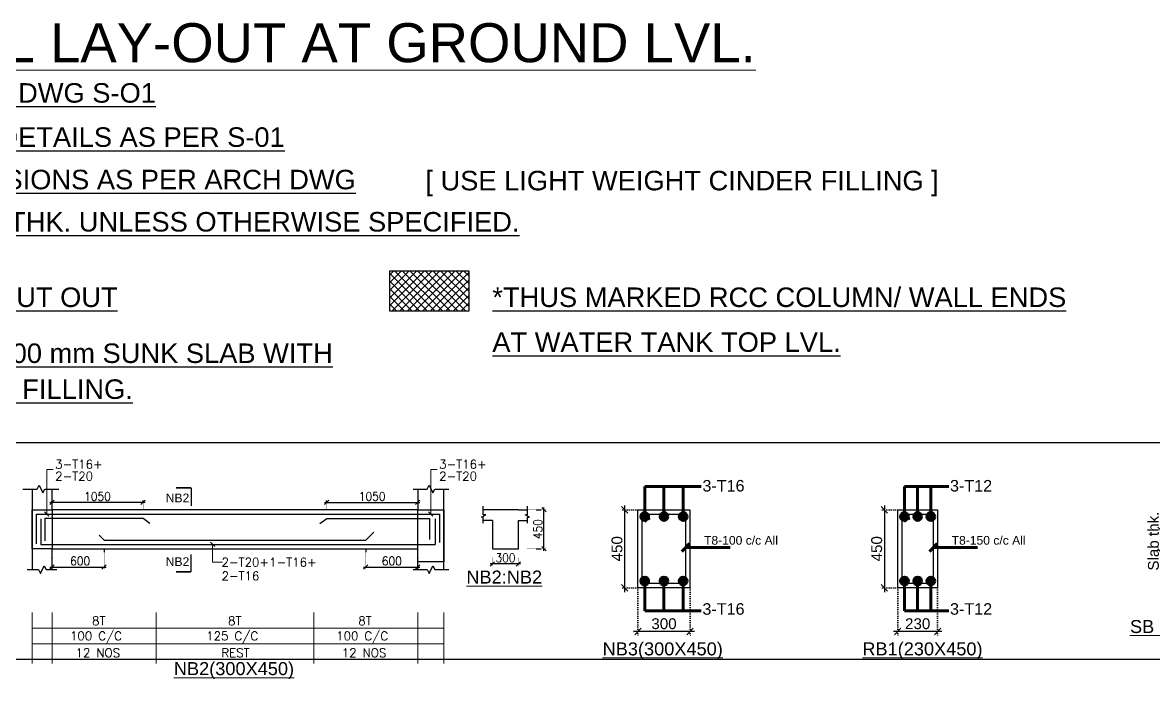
# Model space of a CAD drawing. Header units: millimetres. Extents: x 149548 to 2403857, y -1677380 to -1015873.
# Drawn here: x 2355122 to 2368161, y -1632869 to -1625190 of the extents above; entities that cross this region are included whole.
import ezdxf
from ezdxf.enums import TextEntityAlignment as Align

# ---------------------------------------------------------------- set-up
doc = ezdxf.new("R2010")
doc.units = ezdxf.units.MM
doc.header["$MEASUREMENT"] = 0
doc.header["$PDMODE"] = 98
doc.linetypes.add('DOT', pattern=[0.25, 0, -0.25])
for name, color, linetype in [('DIM', 191, 'Continuous'), ('R', 1, 'Continuous'), ('S- LAY OUT SEC. MARK.', 1, 'Continuous'), ('S- Text', 7, 'Continuous'), ('S-LEDDER', 191, 'Continuous'), ('S-TEXT', 7, 'Continuous'), ('STEEL', 1, 'Continuous'), ('STR.COLUMN', 1, 'Continuous')]:
    doc.layers.add(name, color=color, linetype=linetype)
for name, color, linetype, lineweight in [('LEADER', 191, 'Continuous', 15), ('m-col', 1, 'Continuous', 20), ('s beam steel text', 7, 'Continuous', 18), ('S LS STEEL TEXT', 7, 'Continuous', 15), ('S- STTRUPS', 2, 'Continuous', 15), ('S-BEAM', 150, 'Continuous', 25), ('S-L.S. NO', 1, 'Continuous', 20)]:
    doc.layers.add(name, color=color, linetype=linetype, lineweight=lineweight)
doc.styles.add('areal', font='arial.ttf')
doc.styles.add('arial', font='arial.ttf')
doc.styles.add('COMPLEX', font='arial.ttf')
doc.styles.add('DEEPAK', font='arial.ttf')
doc.styles.add('kalpesh', font='', dxfattribs={"width": 0.75})
doc.styles.add('ROMANS', font='romans.shx')
doc.styles.add('RS', font='romans.shx', dxfattribs={"width": 0.9})
doc.styles.get('kalpesh').set_extended_font_data('Arial Unicode MS')
doc.dimstyles.new('KALPESH PATEL', dxfattribs={"dimtxt": 75, "dimasz": 75, "dimexe": 50, "dimexo": 50, "dimgap": 3, "dimtad": 1, "dimdec": 0, "dimrnd": 0.5, "dimzin": 7, "dimdsep": 46, "dimtxsty": 'kalpesh', "dimblk": 'OBLIQUE', "dimcen": 0, "dimdle": 25, "dimclrd": 8, "dimclre": 8, "dimclrt": 7, "dimadec": 0, "dimazin": 0, "dimtfac": 1, "dimtdec": 0, "dimtofl": 0, "dimtmove": 1, "dimatfit": 0, "dimldrblk": 'OBLIQUE', "dimfxl": 1, "dimtolj": 1, "dimtzin": 0, "dimlwd": -1, "dimlwe": 25, "dimarcsym": 0})
doc.dimstyles.new('KRUNAL-MM', dxfattribs={"dimtxt": 50, "dimasz": 35, "dimexe": 25, "dimexo": 0, "dimgap": 15, "dimtad": 1, "dimdec": 0, "dimzin": 0, "dimdsep": 46, "dimtxsty": 'RS', "dimblk": 'OBLIQUE', "dimcen": 0, "dimdle": 25, "dimclrd": 256, "dimclre": 256, "dimclrt": 7, "dimadec": 0, "dimazin": 0, "dimtfac": 1, "dimtdec": 0, "dimtix": 1, "dimtmove": 0, "dimatfit": 2, "dimfxl": 1, "dimtolj": 1, "dimtzin": 0, "dimlwd": -1, "dimlwe": -1, "dimarcsym": 0})
doc.dimstyles.new('pag', dxfattribs={"dimtxt": 180, "dimasz": 150, "dimexe": 100, "dimexo": 0, "dimgap": 50, "dimtad": 1, "dimdec": 0, "dimzin": 0, "dimdsep": 46, "dimtxsty": 'ROMANS', "dimblk": 'OBLIQUE', "dimcen": 0, "dimdle": 100, "dimclrd": 256, "dimclre": 256, "dimclrt": 256, "dimadec": 0, "dimazin": 0, "dimtfac": 1, "dimtdec": 0, "dimtmove": 2, "dimatfit": 3, "dimfxl": 1, "dimtolj": 1, "dimtzin": 0, "dimlwd": -1, "dimlwe": -1, "dimarcsym": 0})

# ---------------------------------------------------------------- blocks, each defined once
blk = doc.blocks.new('_Oblique')
at = {"color": 0, "linetype": 'ByBlock', "lineweight": -2}
blk.add_line((-0.5, -0.5), (0.5, 0.5), dxfattribs=at)
blk = doc.blocks.new('*D16')
at = {"layer": 'Defpoints', "color": 0, "transparency": 16777216}
for p in [(2362218, -1630809), (2362064, -1631709), (2362218, -1631709)]:
    blk.add_point(p, dxfattribs=at)
at = {"layer": 'DIM', "ltscale": 100, "transparency": 16777216}
blk.add_line((2362064, -1630759), (2362064, -1631759), dxfattribs=at)
at = {"layer": 'DIM', "linetype": 'DOT', "ltscale": 100, "transparency": 16777216}
for p, q in [((2362218, -1630809), (2362014, -1630809)), ((2362218, -1631709), (2362014, -1631709))]:
    blk.add_line(p, q, dxfattribs=at)
at = {"layer": 'DIM', "linetype": 'ByBlock', "transparency": 16777216, "xscale": 75, "yscale": 75, "zscale": 75}
for p, rotation in [((2362064, -1630809), 90), ((2362064, -1631709), 270)]:
    blk.add_blockref('_Oblique', p, dxfattribs=dict(at, rotation=rotation))
at = {"layer": 'DIM', "color": 7, "transparency": 16777216, "insert": (2361976, -1631259), "char_height": 125, "attachment_point": 5, "rotation": 90, "style": 'DEEPAK'}
blk.add_mtext('\\A1;450', dxfattribs=at)
blk = doc.blocks.new('*D17')
at = {"layer": 'Defpoints', "color": 0, "transparency": 16777216}
for p in [(2362218, -1631709), (2362818, -1631709), (2362218, -1632213)]:
    blk.add_point(p, dxfattribs=at)
at = {"layer": 'DIM', "linetype": 'DOT', "ltscale": 100, "transparency": 16777216}
for p, q in [((2362218, -1631709), (2362218, -1632263)), ((2362818, -1631709), (2362818, -1632263))]:
    blk.add_line(p, q, dxfattribs=at)
at = {"layer": 'DIM', "ltscale": 100, "transparency": 16777216}
blk.add_line((2362868, -1632213), (2362168, -1632213), dxfattribs=at)
at = {"layer": 'DIM', "linetype": 'ByBlock', "transparency": 16777216, "xscale": 75, "yscale": 75, "zscale": 75, "rotation": 180}
blk.add_blockref('_Oblique', (2362218, -1632213), dxfattribs=at)
at = {"layer": 'DIM', "linetype": 'ByBlock', "transparency": 16777216, "xscale": 75, "yscale": 75, "zscale": 75}
blk.add_blockref('_Oblique', (2362818, -1632213), dxfattribs=at)
at = {"layer": 'DIM', "color": 7, "transparency": 16777216, "insert": (2362518, -1632124), "char_height": 125, "attachment_point": 5, "style": 'DEEPAK'}
blk.add_mtext('\\A1;300', dxfattribs=at)
blk = doc.blocks.new('*D29')
at = {"layer": 'Defpoints', "color": 0, "transparency": 16777216}
for p in [(2365213, -1630809), (2365059, -1631709), (2365213, -1631709)]:
    blk.add_point(p, dxfattribs=at)
at = {"layer": 'DIM', "ltscale": 100, "transparency": 16777216}
blk.add_line((2365059, -1630759), (2365059, -1631759), dxfattribs=at)
at = {"layer": 'DIM', "linetype": 'DOT', "ltscale": 100, "transparency": 16777216}
for p, q in [((2365213, -1630809), (2365009, -1630809)), ((2365213, -1631709), (2365009, -1631709))]:
    blk.add_line(p, q, dxfattribs=at)
at = {"layer": 'DIM', "linetype": 'ByBlock', "transparency": 16777216, "xscale": 75, "yscale": 75, "zscale": 75}
for p, rotation in [((2365059, -1630809), 90), ((2365059, -1631709), 270)]:
    blk.add_blockref('_Oblique', p, dxfattribs=dict(at, rotation=rotation))
at = {"layer": 'DIM', "color": 7, "transparency": 16777216, "insert": (2364971, -1631259), "char_height": 125, "attachment_point": 5, "rotation": 90, "style": 'DEEPAK'}
blk.add_mtext('\\A1;450', dxfattribs=at)
blk = doc.blocks.new('*D30')
at = {"layer": 'Defpoints', "color": 0, "transparency": 16777216}
for p in [(2365213, -1631709), (2365673, -1631709), (2365213, -1632213)]:
    blk.add_point(p, dxfattribs=at)
at = {"layer": 'DIM', "linetype": 'DOT', "ltscale": 100, "transparency": 16777216}
for p, q in [((2365213, -1631709), (2365213, -1632263)), ((2365673, -1631709), (2365673, -1632263))]:
    blk.add_line(p, q, dxfattribs=at)
at = {"layer": 'DIM', "ltscale": 100, "transparency": 16777216}
blk.add_line((2365723, -1632213), (2365163, -1632213), dxfattribs=at)
at = {"layer": 'DIM', "linetype": 'ByBlock', "transparency": 16777216, "xscale": 75, "yscale": 75, "zscale": 75, "rotation": 180}
blk.add_blockref('_Oblique', (2365213, -1632213), dxfattribs=at)
at = {"layer": 'DIM', "linetype": 'ByBlock', "transparency": 16777216, "xscale": 75, "yscale": 75, "zscale": 75}
blk.add_blockref('_Oblique', (2365673, -1632213), dxfattribs=at)
at = {"layer": 'DIM', "color": 7, "transparency": 16777216, "insert": (2365443, -1632124), "char_height": 125, "attachment_point": 5, "style": 'DEEPAK'}
blk.add_mtext('\\A1;230', dxfattribs=at)
blk = doc.blocks.new('*D33')
at = {"layer": 'Defpoints', "color": 0, "transparency": 16777216}
for p in [(2368405, -1631046), (2368251, -1631296), (2368405, -1631296)]:
    blk.add_point(p, dxfattribs=at)
at = {"layer": 'DIM', "ltscale": 100, "transparency": 16777216}
for p, q in [((2368251, -1631046), (2368251, -1630971)), ((2368251, -1630996), (2368251, -1631346)), ((2368251, -1631296), (2368251, -1631371))]:
    blk.add_line(p, q, dxfattribs=at)
at = {"layer": 'DIM', "linetype": 'DOT', "ltscale": 100, "transparency": 16777216}
for p, q in [((2368405, -1631046), (2368201, -1631046)), ((2368405, -1631296), (2368201, -1631296))]:
    blk.add_line(p, q, dxfattribs=at)
at = {"layer": 'DIM', "linetype": 'ByBlock', "transparency": 16777216, "xscale": 75, "yscale": 75, "zscale": 75}
for p, rotation in [((2368251, -1631046), 270), ((2368251, -1631296), 90)]:
    blk.add_blockref('_Oblique', p, dxfattribs=dict(at, rotation=rotation))
at = {"layer": 'DIM', "color": 7, "transparency": 16777216, "insert": (2368162, -1631171), "char_height": 125, "attachment_point": 5, "rotation": 90, "style": 'DEEPAK'}
blk.add_mtext('\\A1;\\A1;Slab thk.', dxfattribs=at)
blk = doc.blocks.new('*D330')
at = {"layer": 'Defpoints', "color": 0, "transparency": 16777216}
for p in [(2360539, -1631259), (2360839, -1631259), (2360539, -1631433)]:
    blk.add_point(p, dxfattribs=at)
at = {"layer": 'DIM', "color": 191, "linetype": 'DOT', "ltscale": 4, "transparency": 16777216}
for p, q in [((2360539, -1631359), (2360539, -1631458)), ((2360839, -1631359), (2360839, -1631458))]:
    blk.add_line(p, q, dxfattribs=at)
at = {"layer": 'DIM', "ltscale": 4, "transparency": 16777216}
blk.add_line((2360864, -1631433), (2360514, -1631433), dxfattribs=at)
at = {"layer": 'DIM', "linetype": 'ByBlock', "transparency": 16777216, "xscale": 50, "yscale": 50, "zscale": 50, "rotation": 180}
blk.add_blockref('_Oblique', (2360539, -1631433), dxfattribs=at)
at = {"layer": 'DIM', "linetype": 'ByBlock', "transparency": 16777216, "xscale": 50, "yscale": 50, "zscale": 50}
blk.add_blockref('_Oblique', (2360839, -1631433), dxfattribs=at)
at = {"layer": 'DIM', "color": 7, "transparency": 16777216, "insert": (2360689, -1631363), "char_height": 100, "attachment_point": 5, "style": 'RS'}
blk.add_mtext('\\A1;300', dxfattribs=at)
blk = doc.blocks.new('*D331')
at = {"layer": 'Defpoints', "color": 0, "transparency": 16777216}
for p in [(2360839, -1630809), (2361133, -1630809), (2360839, -1631259)]:
    blk.add_point(p, dxfattribs=at)
at = {"layer": 'DIM', "color": 191, "linetype": 'DOT', "ltscale": 4, "transparency": 16777216}
for p, q in [((2360939, -1630809), (2361158, -1630809)), ((2360939, -1631259), (2361158, -1631259))]:
    blk.add_line(p, q, dxfattribs=at)
at = {"layer": 'DIM', "ltscale": 4, "transparency": 16777216}
blk.add_line((2361133, -1631284), (2361133, -1630784), dxfattribs=at)
at = {"layer": 'DIM', "linetype": 'ByBlock', "transparency": 16777216, "xscale": 50, "yscale": 50, "zscale": 50}
for p, rotation in [((2361133, -1630809), 90), ((2361133, -1631259), 270)]:
    blk.add_blockref('_Oblique', p, dxfattribs=dict(at, rotation=rotation))
at = {"layer": 'DIM', "color": 7, "transparency": 16777216, "insert": (2361063, -1631034), "char_height": 100, "attachment_point": 5, "rotation": 90, "style": 'RS'}
blk.add_mtext('\\A1;450', dxfattribs=at)
blk = doc.blocks.new('*D332')
at = {"layer": 'Defpoints', "color": 0, "transparency": 16777216}
for p in [(2359078, -1631160), (2359678, -1631260), (2359678, -1631470)]:
    blk.add_point(p, dxfattribs=at)
at = {"layer": 'DIM', "color": 191, "linetype": 'DOT', "ltscale": 4, "transparency": 16777216}
for p, q in [((2359078, -1631260), (2359078, -1631495)), ((2359678, -1631360), (2359678, -1631495))]:
    blk.add_line(p, q, dxfattribs=at)
at = {"layer": 'DIM', "ltscale": 4, "transparency": 16777216}
blk.add_line((2359053, -1631470), (2359703, -1631470), dxfattribs=at)
at = {"layer": 'DIM', "linetype": 'ByBlock', "transparency": 16777216, "xscale": 50, "yscale": 50, "zscale": 50, "rotation": 180}
blk.add_blockref('_Oblique', (2359078, -1631470), dxfattribs=at)
at = {"layer": 'DIM', "linetype": 'ByBlock', "transparency": 16777216, "xscale": 50, "yscale": 50, "zscale": 50}
blk.add_blockref('_Oblique', (2359678, -1631470), dxfattribs=at)
at = {"layer": 'DIM', "color": 7, "transparency": 16777216, "insert": (2359378, -1631400), "char_height": 100, "attachment_point": 5, "style": 'RS'}
blk.add_mtext('\\A1;600', dxfattribs=at)
blk = doc.blocks.new('*D333')
at = {"layer": 'Defpoints', "color": 0, "transparency": 16777216}
for p in [(2355461, -1631260), (2356061, -1631160), (2356061, -1631470)]:
    blk.add_point(p, dxfattribs=at)
at = {"layer": 'DIM', "color": 191, "linetype": 'DOT', "ltscale": 4, "transparency": 16777216}
for p, q in [((2356061, -1631260), (2356061, -1631495)), ((2355461, -1631360), (2355461, -1631495))]:
    blk.add_line(p, q, dxfattribs=at)
at = {"layer": 'DIM', "ltscale": 4, "transparency": 16777216}
blk.add_line((2355436, -1631470), (2356086, -1631470), dxfattribs=at)
at = {"layer": 'DIM', "linetype": 'ByBlock', "transparency": 16777216, "xscale": 50, "yscale": 50, "zscale": 50, "rotation": 180}
blk.add_blockref('_Oblique', (2355461, -1631470), dxfattribs=at)
at = {"layer": 'DIM', "linetype": 'ByBlock', "transparency": 16777216, "xscale": 50, "yscale": 50, "zscale": 50}
blk.add_blockref('_Oblique', (2356061, -1631470), dxfattribs=at)
at = {"layer": 'DIM', "color": 7, "transparency": 16777216, "insert": (2355786, -1631400), "char_height": 100, "attachment_point": 5, "style": 'RS'}
blk.add_mtext('\\A1;600', dxfattribs=at)
blk = doc.blocks.new('*D334')
at = {"layer": 'Defpoints', "color": 0, "transparency": 16777216}
for p in [(2355461, -1630725), (2355461, -1630809), (2356511, -1630911)]:
    blk.add_point(p, dxfattribs=at)
at = {"layer": 'DIM', "ltscale": 4, "transparency": 16777216}
blk.add_line((2356536, -1630725), (2355436, -1630725), dxfattribs=at)
at = {"layer": 'DIM', "color": 191, "linetype": 'DOT', "ltscale": 4, "transparency": 16777216}
for p, q in [((2355461, -1630709), (2355461, -1630700)), ((2356511, -1630811), (2356511, -1630700))]:
    blk.add_line(p, q, dxfattribs=at)
at = {"layer": 'DIM', "linetype": 'ByBlock', "transparency": 16777216, "xscale": 50, "yscale": 50, "zscale": 50, "rotation": 180}
blk.add_blockref('_Oblique', (2355461, -1630725), dxfattribs=at)
at = {"layer": 'DIM', "linetype": 'ByBlock', "transparency": 16777216, "xscale": 50, "yscale": 50, "zscale": 50}
blk.add_blockref('_Oblique', (2356511, -1630725), dxfattribs=at)
at = {"layer": 'DIM', "color": 7, "transparency": 16777216, "insert": (2355986, -1630655), "char_height": 100, "attachment_point": 5, "style": 'RS'}
blk.add_mtext('\\A1;1050', dxfattribs=at)
blk = doc.blocks.new('*D335')
at = {"layer": 'Defpoints', "color": 0, "transparency": 16777216}
for p in [(2359678, -1630725), (2359678, -1630809), (2358628, -1630911)]:
    blk.add_point(p, dxfattribs=at)
at = {"layer": 'DIM', "ltscale": 4, "transparency": 16777216}
blk.add_line((2358603, -1630725), (2359703, -1630725), dxfattribs=at)
at = {"layer": 'DIM', "color": 191, "linetype": 'DOT', "ltscale": 4, "transparency": 16777216}
for p, q in [((2358628, -1630811), (2358628, -1630700)), ((2359678, -1630709), (2359678, -1630700))]:
    blk.add_line(p, q, dxfattribs=at)
at = {"layer": 'DIM', "linetype": 'ByBlock', "transparency": 16777216, "xscale": 50, "yscale": 50, "zscale": 50, "rotation": 180}
blk.add_blockref('_Oblique', (2358628, -1630725), dxfattribs=at)
at = {"layer": 'DIM', "linetype": 'ByBlock', "transparency": 16777216, "xscale": 50, "yscale": 50, "zscale": 50}
blk.add_blockref('_Oblique', (2359678, -1630725), dxfattribs=at)
at = {"layer": 'DIM', "color": 7, "transparency": 16777216, "insert": (2359153, -1630655), "char_height": 100, "attachment_point": 5, "style": 'RS'}
blk.add_mtext('\\A1;1050', dxfattribs=at)

msp = doc.modelspace()

# ---------------------------------------------------------------- hatches: boundary and pattern name
at = {"layer": 'STEEL', "linetype": 'ByBlock'}
h = msp.add_hatch(color=256, dxfattribs=at)
h.dxf.hatch_style = 1
edge = h.paths.add_edge_path()
edge.add_arc((2362295.8, -1630887.5), 28.1, 0, 360)
h = msp.add_hatch(color=256, dxfattribs=at)
h.dxf.hatch_style = 1
edge = h.paths.add_edge_path()
edge.add_arc((2362295.8, -1630887.5), 28.1, -180, 180, ccw=False)
h = msp.add_hatch(color=256, dxfattribs=at)
h.dxf.hatch_style = 1
edge = h.paths.add_edge_path()
edge.add_arc((2362517.7, -1630887.5), 28.1, -180, 180, ccw=False)
h = msp.add_hatch(color=256, dxfattribs=at)
h.dxf.hatch_style = 1
edge = h.paths.add_edge_path()
edge.add_arc((2362517.7, -1630887.5), 28.1, 0, 360)
h = msp.add_hatch(color=256, dxfattribs=at)
h.dxf.hatch_style = 1
edge = h.paths.add_edge_path()
edge.add_arc((2362739.6, -1630887.5), 28.1, -180, 180, ccw=False)
h = msp.add_hatch(color=256, dxfattribs=at)
h.dxf.hatch_style = 1
edge = h.paths.add_edge_path()
edge.add_arc((2362739.6, -1630887.5), 28.1, 0, 360)
h = msp.add_hatch(color=256, dxfattribs=at)
h.dxf.hatch_style = 1
edge = h.paths.add_edge_path()
edge.add_arc((2365290.8, -1630887.5), 28.1, 0, 360)
h = msp.add_hatch(color=256, dxfattribs=at)
h.dxf.hatch_style = 1
edge = h.paths.add_edge_path()
edge.add_arc((2365290.8, -1630887.5), 28.1, -180, 180, ccw=False)
h = msp.add_hatch(color=256, dxfattribs=at)
h.dxf.hatch_style = 1
edge = h.paths.add_edge_path()
edge.add_arc((2365442.7, -1630887.5), 28.1, -180, 180, ccw=False)
h = msp.add_hatch(color=256, dxfattribs=at)
h.dxf.hatch_style = 1
edge = h.paths.add_edge_path()
edge.add_arc((2365442.7, -1630887.5), 28.1, 0, 360)
h = msp.add_hatch(color=256, dxfattribs=at)
h.dxf.hatch_style = 1
edge = h.paths.add_edge_path()
edge.add_arc((2365594.6, -1630887.5), 28.1, -180, 180, ccw=False)
h = msp.add_hatch(color=256, dxfattribs=at)
h.dxf.hatch_style = 1
edge = h.paths.add_edge_path()
edge.add_arc((2365594.6, -1630887.5), 28.1, 0, 360)
h = msp.add_hatch(color=256, dxfattribs=at)
h.dxf.hatch_style = 1
edge = h.paths.add_edge_path()
edge.add_arc((2362295.8, -1631631.2), 28.1, 0, 360, ccw=False)
h = msp.add_hatch(color=256, dxfattribs=at)
h.dxf.hatch_style = 1
edge = h.paths.add_edge_path()
edge.add_arc((2362295.8, -1631631.2), 28.1, 180, 540)
h = msp.add_hatch(color=256, dxfattribs=at)
h.dxf.hatch_style = 1
edge = h.paths.add_edge_path()
edge.add_arc((2362517.7, -1631631.2), 28.1, 180, 540)
h = msp.add_hatch(color=256, dxfattribs=at)
h.dxf.hatch_style = 1
edge = h.paths.add_edge_path()
edge.add_arc((2362517.7, -1631631.2), 28.1, 0, 360, ccw=False)
h = msp.add_hatch(color=256, dxfattribs=at)
h.dxf.hatch_style = 1
edge = h.paths.add_edge_path()
edge.add_arc((2362739.6, -1631631.2), 28.1, 180, 540)
h = msp.add_hatch(color=256, dxfattribs=at)
h.dxf.hatch_style = 1
edge = h.paths.add_edge_path()
edge.add_arc((2362739.6, -1631631.2), 28.1, 0, 360, ccw=False)
h = msp.add_hatch(color=256, dxfattribs=at)
h.dxf.hatch_style = 1
edge = h.paths.add_edge_path()
edge.add_arc((2365290.8, -1631631.2), 28.1, 0, 360, ccw=False)
h = msp.add_hatch(color=256, dxfattribs=at)
h.dxf.hatch_style = 1
edge = h.paths.add_edge_path()
edge.add_arc((2365290.8, -1631631.2), 28.1, 180, 540)
h = msp.add_hatch(color=256, dxfattribs=at)
h.dxf.hatch_style = 1
edge = h.paths.add_edge_path()
edge.add_arc((2365442.7, -1631631.2), 28.1, 180, 540)
h = msp.add_hatch(color=256, dxfattribs=at)
h.dxf.hatch_style = 1
edge = h.paths.add_edge_path()
edge.add_arc((2365442.7, -1631631.2), 28.1, 0, 360, ccw=False)
h = msp.add_hatch(color=256, dxfattribs=at)
h.dxf.hatch_style = 1
edge = h.paths.add_edge_path()
edge.add_arc((2365594.6, -1631631.2), 28.1, 180, 540)
h = msp.add_hatch(color=256, dxfattribs=at)
h.dxf.hatch_style = 1
edge = h.paths.add_edge_path()
edge.add_arc((2365594.6, -1631631.2), 28.1, 0, 360, ccw=False)
at = {"layer": 'STR.COLUMN'}
h = msp.add_hatch(dxfattribs=at)
h.set_pattern_fill('ANSI37', color=8, scale=500)
h.set_pattern_definition([(45, (414555.15, -431225.21), (-44.1941738, 44.1941738), []), (135, (414555.15, -431225.21), (-44.1941738, -44.1941738), [])])
h.paths.add_polyline_path([(2360267.5, -1628051.5), (2360267.5, -1628517.8), (2359355.1, -1628517.8), (2359355.1, -1628051.5)])

# ---------------------------------------------------------------- linework, layer by layer
at = {"layer": 'Defpoints', "color": 251}
msp.add_line((2373226.4, -1632537.9), (2347882.2, -1632537.9), dxfattribs=at)
msp.add_lwpolyline([(2347882.2, -1630032.7), (2373226.4, -1630032.7), (2373226.4, -1632537.9), (2373226.4, -1635805.4), (2370749.1, -1635805.4), (2370749.1, -1641236.2), (2347882.2, -1641236.2)], close=True, dxfattribs=at)
at = {"layer": 'm-col', "lineweight": 25}
for p, q in [((2355231.2, -1630569.8), (2355231.2, -1630809.4)), ((2355461.2, -1630809.4), (2355461.2, -1630569.8)), ((2359678.4, -1630569.8), (2359678.4, -1630809.4)), ((2359978.4, -1631498.9), (2359978.4, -1630569.8)), ((2355231.2, -1630809.4), (2355231.2, -1631259.4)), ((2355231.2, -1631259.4), (2355231.2, -1631498.9)), ((2355461.2, -1631498.9), (2355461.2, -1631259.4)), ((2359678.4, -1631498.9), (2359678.4, -1631259.4))]:
    msp.add_line(p, q, dxfattribs=at)
for points in [[(2355126, -1630569.8), (2355289.2, -1630569.8), (2355311.4, -1630526.2), (2355354.5, -1630613.4), (2355376.7, -1630569.8), (2355537.9, -1630569.8)], [(2359623.7, -1630569.8), (2359786.8, -1630569.8), (2359809, -1630526.2), (2359852.1, -1630613.4), (2359874.3, -1630569.8), (2360035.5, -1630569.8)], [(2355176.5, -1631498.9), (2355307.2, -1631498.9), (2355329.4, -1631542.5), (2355372.5, -1631455.4), (2355394.7, -1631498.9), (2355518.3, -1631498.9)], [(2359623.7, -1631498.9), (2359786.8, -1631498.9), (2359809, -1631542.5), (2359852.1, -1631455.4), (2359874.3, -1631498.9), (2360035.5, -1631498.9)]]:
    msp.add_lwpolyline(points, dxfattribs=at)
at = {"layer": 'R', "color": 1, "linetype": 'Continuous'}
msp.add_lwpolyline([(2360267.5, -1628051.5), (2360267.5, -1628517.8), (2359355.1, -1628517.8), (2359355.1, -1628051.5)], close=True, dxfattribs=at)
at = {"layer": 'S- LAY OUT SEC. MARK.', "ltscale": 50}
for p, q in [((2357064.8, -1630554.5), (2357064.8, -1630762.3)), ((2357064.8, -1631525.5), (2357064.8, -1631326.7))]:
    msp.add_line(p, q, dxfattribs=at)
at = {"layer": 'S- LAY OUT SEC. MARK.', "ltscale": 50, "const_width": 19.2}
for points in [[(2357064.8, -1630554.5), (2356891.4, -1630554.5)], [(2357064.8, -1631525.5), (2356891.4, -1631525.5)]]:
    msp.add_lwpolyline(points, dxfattribs=at)
at = {"layer": 'S- STTRUPS', "ltscale": 50}
for p, q in [((2355231.2, -1631995), (2355231.2, -1632580.7)), ((2355461.2, -1631995), (2355461.2, -1632580.7)), ((2356661.2, -1631995), (2356661.2, -1632580.7)), ((2358478.4, -1631995), (2358478.4, -1632580.7)), ((2359678.4, -1631995), (2359678.4, -1632580.7)), ((2359978.4, -1631995), (2359978.4, -1632580.7)), ((2359978.4, -1632176), (2355231.2, -1632176)), ((2359978.4, -1632356.9), (2355231.2, -1632356.9)), ((2359978.4, -1632537.9), (2355231.2, -1632537.9))]:
    msp.add_line(p, q, dxfattribs=at)
at = {"layer": 'S-BEAM'}
for p, q in [((2359678.4, -1630809.4), (2355461.2, -1630809.4)), ((2355461.2, -1631259.4), (2359678.4, -1631259.4))]:
    msp.add_line(p, q, dxfattribs=at)
at = {"layer": 'S-BEAM', "ltscale": 350}
for p, q in [((2360539, -1630809.3), (2360433.8, -1630809.3)), ((2360839, -1630809.3), (2360539, -1630809.3)), ((2360839, -1630809.3), (2360944.2, -1630809.3)), ((2360539, -1630934.4), (2360433.8, -1630934.4)), ((2360539, -1630934.4), (2360539, -1631259.3)), ((2360839, -1631259.3), (2360839, -1630934.4)), ((2360839, -1630934.4), (2360944.2, -1630934.4)), ((2360539, -1631259.3), (2360839, -1631259.3))]:
    msp.add_line(p, q, dxfattribs=at)
at = {"layer": 'S-BEAM', "ltscale": 250}
for points in [[(2355231.2, -1630809.4), (2355461.2, -1630809.4), (2355461.2, -1631259.4), (2355231.2, -1631259.4)], [(2359678.4, -1630809.4), (2359978.4, -1630809.4), (2359978.4, -1631409.4), (2359678.4, -1631409.4)]]:
    msp.add_lwpolyline(points, close=True, dxfattribs=at)
at = {"layer": 'S-BEAM', "ltscale": 350}
for points in [[(2360433.8, -1630963.9), (2360433.8, -1630893.9), (2360411.8, -1630893.9), (2360461.7, -1630867.5), (2360433.8, -1630867.5), (2360433.8, -1630769)], [(2360944.2, -1630963.9), (2360944.2, -1630893.9), (2360966.2, -1630893.9), (2360916.4, -1630867.5), (2360944.2, -1630867.5), (2360944.2, -1630769)]]:
    msp.add_lwpolyline(points, dxfattribs=at)
at = {"layer": 'S-BEAM'}
for points in [[(2362217.7, -1630809.4), (2362817.7, -1630809.4), (2362817.7, -1631709.4), (2362217.7, -1631709.4)], [(2365212.7, -1630809.4), (2365672.7, -1630809.4), (2365672.7, -1631709.4), (2365212.7, -1631709.4)]]:
    msp.add_lwpolyline(points, close=True, dxfattribs=at)
at = {"layer": 'STEEL', "lineweight": 25}
for p, q in [((2355279.2, -1630859.4), (2359930.4, -1630859.4)), ((2355279.2, -1630859.4), (2355279.2, -1631201.6)), ((2359930.4, -1630859.4), (2359930.4, -1631187.4)), ((2355331.2, -1630913.3), (2355331.2, -1631209.3)), ((2359878.4, -1630913.3), (2359878.4, -1631209.6)), ((2355331.2, -1631209.3), (2359878.4, -1631209.6))]:
    msp.add_line(p, q, dxfattribs=at)
at = {"layer": 'STEEL', "linetype": 'ByBlock'}
for points in [[(2362311.1, -1630954), (2362274.5, -1630905.8, -0.600629), (2362295.8, -1630859.4), (2362739.6, -1630859.4, -0.4142136), (2362767.7, -1630887.5), (2362767.7, -1631631.2, -0.4142136), (2362739.6, -1631659.4), (2362295.8, -1631659.4, -0.4142136), (2362267.7, -1631631.2), (2362267.7, -1630887.5, -0.7559382), (2362319.8, -1630872.7), (2362355.7, -1630920)], [(2365306.1, -1630954), (2365269.5, -1630905.8, -0.600629), (2365290.8, -1630859.4), (2365594.6, -1630859.4, -0.4142136), (2365622.7, -1630887.5), (2365622.7, -1631631.2, -0.4142136), (2365594.6, -1631659.4), (2365290.8, -1631659.4, -0.4142136), (2365262.7, -1631631.2), (2365262.7, -1630887.5, -0.7559382), (2365314.8, -1630872.7), (2365350.8, -1630920)]]:
    msp.add_lwpolyline(points, format="xyb", dxfattribs=at)
at = {"layer": 'STEEL', "lineweight": 25}
for points in [[(2356588.5, -1630966.2), (2356511.2, -1630911.4), (2355378.5, -1630911.4), (2355378.5, -1631168.6)], [(2358551.1, -1630966.2), (2358628.4, -1630911.4), (2359814.6, -1630911.4), (2359814.6, -1631152.4)], [(2356004.2, -1631102.7), (2356061.2, -1631159.7), (2359078.4, -1631159.7), (2359170.7, -1631067.4)]]:
    msp.add_lwpolyline(points, dxfattribs=at)
at = {"layer": 'STEEL', "linetype": 'ByBlock'}
for centre in [(2362295.8, -1630887.5), (2362295.8, -1630887.5), (2362517.7, -1630887.5), (2362517.7, -1630887.5), (2362739.6, -1630887.5), (2362739.6, -1630887.5), (2365290.8, -1630887.5), (2365290.8, -1630887.5), (2365442.7, -1630887.5), (2365442.7, -1630887.5), (2365594.6, -1630887.5), (2365594.6, -1630887.5), (2362295.8, -1631631.2), (2362295.8, -1631631.2), (2362517.7, -1631631.2), (2362517.7, -1631631.2), (2362739.6, -1631631.2), (2362739.6, -1631631.2), (2365290.8, -1631631.2), (2365290.8, -1631631.2), (2365442.7, -1631631.2), (2365442.7, -1631631.2), (2365594.6, -1631631.2), (2365594.6, -1631631.2)]:
    msp.add_circle(centre, 28.1, dxfattribs=at)

# ---------------------------------------------------------------- texts
at = {"layer": 's beam steel text', "lineweight": 15, "style": 'areal'}
for s, height, p in [('3-T16', 133.16, (2362961, -1630598.8)), ('3-T12', 133.16, (2365816, -1630598.8)), ('T8-100 c/c All', 99.868, (2362979.6, -1631211.7)), ('T8-150 c/c All', 99.868, (2365834.6, -1631211.7)), ('3-T16', 133.16, (2362961, -1632019.9)), ('3-T12', 133.16, (2365816, -1632019.9))]:
    msp.add_text(s, height=height, dxfattribs=at).set_placement(p)
at = {"layer": 's beam steel text', "style": 'RS'}
for s, p in [('8T', (2355922.8, -1632140)), ('8T', (2357491, -1632140)), ('8T', (2358992.5, -1632140)), ('100 C/C', (2355667.8, -1632314.6)), ('125 C/C', (2357239.1, -1632314.6)), ('100 C/C', (2358737.4, -1632314.6)), ('12 NOS', (2355732.2, -1632509.3)), ('REST', (2357413.6, -1632509.3)), ('12 NOS', (2358801.8, -1632509.3))]:
    msp.add_text(s, height=100, rotation=360, dxfattribs=at).set_placement(p)
at = {"layer": 'S LS STEEL TEXT', "style": 'RS'}
for s, p in [('3-T16+', (2355497.2, -1630334.3)), ('3-T16+', (2359924.9, -1630334.3)), ('2-T20', (2355497.2, -1630472.1)), ('2-T20', (2359924.9, -1630472.1)), ('2-T20+1-T16+', (2357415.8, -1631463.6)), ('2-T16', (2357415.8, -1631622.4))]:
    msp.add_text(s, height=100, rotation=360, dxfattribs=at).set_placement(p)
at = {"layer": 'S- Text', "color": 1, "lineweight": 0, "style": 'arial'}
msp.add_text('%%USTRUCTURAL LAY-OUT AT GROUND LVL.', height=450, dxfattribs=at).set_placement((2351038.1, -1625422.2), align=Align.MIDDLE_LEFT)
at = {"layer": 'S-L.S. NO', "style": 'COMPLEX'}
for s, height, rotation, p in [('NB2', 100, 360, (2356772.5, -1630722.6)), ('NB2', 100, 360, (2356772.5, -1631457.4)), ('%%UNB2:NB2', 150, 360, (2360239, -1631660.4)), ('%%USB (230XSlab thk.)', 150, 0, (2367891.2, -1632230.8, 0)), ('%%UNB3(300X450)', 150, 0, (2361810.1, -1632488.6)), ('%%URB1(230X450)', 150, 0, (2364805.1, -1632488.6)), ('%%UNB2(300X450)', 150, 0, (2356866.1, -1632716.2))]:
    msp.add_text(s, height=height, rotation=rotation, dxfattribs=at).set_placement(p)
at = {"layer": 'S-TEXT', "style": 'arial'}
for s, p in [('%%U* FOR ALL NOTES REFER DWG S-O1', (2351140.8, -1626113.8)), ('%%U* FOLLOW ALL DUCTILE DETAILS AS PER S-01', (2351140.8, -1626623.4)), ('%%U* CHECK ALL THE DIMENSIONS AS PER ARCH DWG', (2351140.8, -1627112.8)), ('[ USE LIGHT WEIGHT CINDER FILLING ]', (2359766.4, -1627125.3)), ('%%U* ALL SLABS ARE 175mm THK. UNLESS OTHERWISE SPECIFIED.', (2351140.8, -1627600.3)), ('%%U*THUS MARKED CUT OUT', (2352324.3, -1628470.6)), ('%%U*THUS MARKED RCC COLUMN/ WALL ENDS', (2360538.5, -1628470.6)), ('%%UAT WATER TANK TOP LVL.', (2360538.5, -1628988)), ('%%U*THUS MARKED 300 mm SUNK SLAB WITH', (2352324.3, -1629116.2)), ('%%ULIGHT WEIGHTED FILLING.', (2352324.3, -1629530.5))]:
    msp.add_text(s, height=225, dxfattribs=at).set_placement(p)

# ---------------------------------------------------------------- dimensions: what is measured, and where the dimension line sits
at = {"layer": 'DIM', "ltscale": 4}
for base, p1, p2, angle, override, picture, middle in [((2355461.2, -1630725), (2356511.2, -1630911.4), (2355461.2, -1630809.4), 180, {"dimtxt": 100, "dimasz": 50, "dimexe": 25, "dimexo": 100, "dimgap": 20, "dimtxsty": 'RS', "dimdle": 25, "dimclre": 191, "dimclrt": 7, "dimtmove": 0}, '*D334', (2355986.2, -1630655)), ((2361132.6, -1630809.3), (2360839, -1631259.2), (2360839, -1630809.3), 90, {"dimtxt": 100, "dimasz": 50, "dimexe": 25, "dimexo": 100, "dimgap": 20, "dimtxsty": 'RS', "dimdle": 25, "dimclrd": 256, "dimclre": 191, "dimclrt": 7, "dimtmove": 0}, '*D331', (2361062.6, -1631034.2))]:
    dim = msp.add_linear_dim(base=base, p1=p1, p2=p2, angle=angle, dimstyle='pag', override=override, dxfattribs=at)
    dim.commit()
    dim.dimension.update_dxf_attribs({"geometry": picture, "text_midpoint": middle})
for base, p1, p2, picture, middle in [((2359678.4, -1630725), (2358628.4, -1630911.4), (2359678.4, -1630809.4), '*D335', (2359153.4, -1630655)), ((2359678.4, -1631469.9), (2359078.4, -1631159.7), (2359678.4, -1631259.7), '*D332', (2359378.4, -1631399.9))]:
    dim = msp.add_linear_dim(base=base, p1=p1, p2=p2, dimstyle='pag', override={"dimtxt": 100, "dimasz": 50, "dimexe": 25, "dimexo": 100, "dimgap": 20, "dimtxsty": 'RS', "dimdle": 25, "dimclre": 191, "dimclrt": 7, "dimtmove": 0}, dxfattribs=at)
    dim.commit()
    dim.dimension.update_dxf_attribs({"geometry": picture, "text_midpoint": middle})
at = {"layer": 'DIM', "ltscale": 100}
for base, p1, p2, picture, middle in [((2362064.3, -1631709.4), (2362217.7, -1630809.4), (2362217.7, -1631709.4), '*D16', (2361975.5, -1631259.4)), ((2365059.4, -1631709.4), (2365212.7, -1630809.4), (2365212.7, -1631709.4), '*D29', (2364970.5, -1631259.4))]:
    dim = msp.add_linear_dim(base=base, p1=p1, p2=p2, angle=90, dimstyle='KRUNAL-MM', override={"dimtxt": 125, "dimasz": 75, "dimexe": 50, "dimgap": 25, "dimlfac": 0.5, "dimtxsty": 'DEEPAK', "dimdle": 50}, dxfattribs=at)
    dim.commit()
    dim.dimension.update_dxf_attribs({"geometry": picture, "text_midpoint": middle})
dim = msp.add_linear_dim(base=(2368251.2, -1631296.4, 0), p1=(2368404.5, -1631046.4, 0), p2=(2368404.5, -1631296.4, 0), angle=90, text='\\A1;Slab thk.', dimstyle='KRUNAL-MM', override={"dimtxt": 125, "dimasz": 75, "dimexe": 50, "dimgap": 25, "dimlfac": 0.5, "dimtxsty": 'DEEPAK', "dimdle": 50}, dxfattribs=at)
dim.commit()
dim.dimension.update_dxf_attribs({"geometry": '*D33', "text_midpoint": (2368161.5, -1631171.4, 0)})
at = {"layer": 'DIM', "ltscale": 4}
dim = msp.add_linear_dim(base=(2356061.2, -1631469.9), p1=(2355461.2, -1631259.7), p2=(2356061.2, -1631159.7), dimstyle='pag', override={"dimtxt": 100, "dimasz": 50, "dimexe": 25, "dimexo": 100, "dimgap": 20, "dimtxsty": 'RS', "dimdle": 25, "dimclre": 191, "dimclrt": 7, "dimtmove": 0}, dxfattribs=at)
dim.commit()
dim.dimension.update_dxf_attribs({"geometry": '*D333', "text_midpoint": (2355786.2, -1631469.9), "dimtype": 160})
dim = msp.add_linear_dim(base=(2360538.9, -1631432.6), p1=(2360839, -1631259.3), p2=(2360538.9, -1631259.3), angle=180, dimstyle='pag', override={"dimtxt": 100, "dimasz": 50, "dimexe": 25, "dimexo": 100, "dimgap": 20, "dimtxsty": 'RS', "dimdle": 25, "dimclrd": 256, "dimclre": 191, "dimclrt": 7, "dimtmove": 0}, dxfattribs=at)
dim.commit()
dim.dimension.update_dxf_attribs({"geometry": '*D330', "text_midpoint": (2360689, -1631432.6), "dimtype": 160})
at = {"layer": 'DIM', "ltscale": 100}
for base, p1, p2, picture, middle in [((2362217.7, -1632213), (2362817.7, -1631709.4), (2362217.7, -1631709.4), '*D17', (2362517.7, -1632124.2)), ((2365212.7, -1632213), (2365672.7, -1631709.4), (2365212.7, -1631709.4), '*D30', (2365442.7, -1632124.2))]:
    dim = msp.add_linear_dim(base=base, p1=p1, p2=p2, dimstyle='KRUNAL-MM', override={"dimtxt": 125, "dimasz": 75, "dimexe": 50, "dimgap": 25, "dimlfac": 0.5, "dimtxsty": 'DEEPAK', "dimdle": 50}, dxfattribs=at)
    dim.commit()
    dim.dimension.update_dxf_attribs({"geometry": picture, "text_midpoint": middle})

# ---------------------------------------------------------------- leaders
at = {"layer": 'LEADER'}
for points in [[(2355400.5, -1630859.4), (2355400.5, -1630344.7), (2355474.8, -1630344.7)], [(2359828.2, -1630859.4), (2359828.2, -1630344.7), (2359902.5, -1630344.7)], [(2357313.2, -1631209.4), (2357313.2, -1631411.8), (2357425.8, -1631411.8)]]:
    msp.add_leader(points, dimstyle='KALPESH PATEL', override={"dimasz": 50, "dimtad": 0, "dimclrd": 256, "dimfxl": 100, "dimfxlon": 1, "dimtfill": 1, "dimtfillclr": 256, "dimarcsym": 2}, dxfattribs=at)
at = {"layer": 'S-LEDDER'}
for points, override in [([(2362295.8, -1630887.5), (2362295.8, -1630542.2), (2362947.6, -1630542.2)], {"dimscale": 1, "dimtxt": 180, "dimasz": 90, "dimgap": 50, "dimtad": 1, "dimtxsty": 'ROMANS', "dimclrd": 256, "dimldrblk": 'DotBlank', "dimlwd": 65535}), ([(2362517.7, -1630887.5), (2362517.7, -1630542.2), (2362947.6, -1630542.2)], {"dimscale": 1, "dimtxt": 180, "dimasz": 90, "dimgap": 50, "dimtad": 1, "dimtxsty": 'ROMANS', "dimclrd": 256, "dimldrblk": 'DotBlank', "dimlwd": 65535}), ([(2362739.6, -1630887.5), (2362739.6, -1630542.2), (2362947.6, -1630542.2)], {"dimscale": 1, "dimtxt": 180, "dimasz": 90, "dimgap": 50, "dimtad": 1, "dimtxsty": 'ROMANS', "dimclrd": 256, "dimldrblk": 'DotBlank', "dimlwd": 65535}), ([(2365290.8, -1630887.5), (2365290.8, -1630542.2), (2365802.7, -1630542.2)], {"dimscale": 1, "dimtxt": 180, "dimasz": 90, "dimgap": 50, "dimtad": 1, "dimtxsty": 'ROMANS', "dimclrd": 256, "dimldrblk": 'DotBlank', "dimlwd": 65535}), ([(2365442.7, -1630887.5), (2365442.7, -1630542.2), (2365802.7, -1630542.2)], {"dimscale": 1, "dimtxt": 180, "dimasz": 90, "dimgap": 50, "dimtad": 1, "dimtxsty": 'ROMANS', "dimclrd": 256, "dimldrblk": 'DotBlank', "dimlwd": 65535}), ([(2365594.6, -1630887.5), (2365594.6, -1630542.2), (2365802.7, -1630542.2)], {"dimscale": 1, "dimtxt": 180, "dimasz": 90, "dimgap": 50, "dimtad": 1, "dimtxsty": 'ROMANS', "dimclrd": 256, "dimldrblk": 'DotBlank', "dimlwd": 65535}), ([(2362767.7, -1631244.4), (2363279.2, -1631244.4)], {"dimscale": 1, "dimtxt": 180, "dimasz": 90, "dimgap": 50, "dimtad": 1, "dimtxsty": 'ROMANS', "dimclrd": 256, "dimldrblk": 'Oblique', "dimlwd": 65535}), ([(2365622.7, -1631244.4), (2366134.2, -1631244.4)], {"dimscale": 1, "dimtxt": 180, "dimasz": 90, "dimgap": 50, "dimtad": 1, "dimtxsty": 'ROMANS', "dimclrd": 256, "dimldrblk": 'Oblique', "dimlwd": 65535}), ([(2362295.8, -1631631.2), (2362295.8, -1631976.6), (2362947.6, -1631976.6)], {"dimscale": 1, "dimtxt": 180, "dimasz": 90, "dimgap": 50, "dimtad": 1, "dimtxsty": 'ROMANS', "dimclrd": 256, "dimldrblk": 'DotBlank', "dimlwd": 65535}), ([(2362517.7, -1631631.2), (2362517.7, -1631976.6), (2362947.6, -1631976.6)], {"dimscale": 1, "dimtxt": 180, "dimasz": 90, "dimgap": 50, "dimtad": 1, "dimtxsty": 'ROMANS', "dimclrd": 256, "dimldrblk": 'DotBlank', "dimlwd": 65535}), ([(2362739.6, -1631631.2), (2362739.6, -1631976.6), (2362947.6, -1631976.6)], {"dimscale": 1, "dimtxt": 180, "dimasz": 90, "dimgap": 50, "dimtad": 1, "dimtxsty": 'ROMANS', "dimclrd": 256, "dimldrblk": 'DotBlank', "dimlwd": 65535}), ([(2365290.8, -1631631.2), (2365290.8, -1631976.6), (2365802.7, -1631976.6)], {"dimscale": 1, "dimtxt": 180, "dimasz": 90, "dimgap": 50, "dimtad": 1, "dimtxsty": 'ROMANS', "dimclrd": 256, "dimldrblk": 'DotBlank', "dimlwd": 65535}), ([(2365442.7, -1631631.2), (2365442.7, -1631976.6), (2365802.7, -1631976.6)], {"dimscale": 1, "dimtxt": 180, "dimasz": 90, "dimgap": 50, "dimtad": 1, "dimtxsty": 'ROMANS', "dimclrd": 256, "dimldrblk": 'DotBlank', "dimlwd": 65535}), ([(2365594.6, -1631631.2), (2365594.6, -1631976.6), (2365802.7, -1631976.6)], {"dimscale": 1, "dimtxt": 180, "dimasz": 90, "dimgap": 50, "dimtad": 1, "dimtxsty": 'ROMANS', "dimclrd": 256, "dimldrblk": 'DotBlank', "dimlwd": 65535})]:
    msp.add_leader(points, dimstyle='pag', override=override, dxfattribs=at)

doc.saveas('drawing.dxf')
